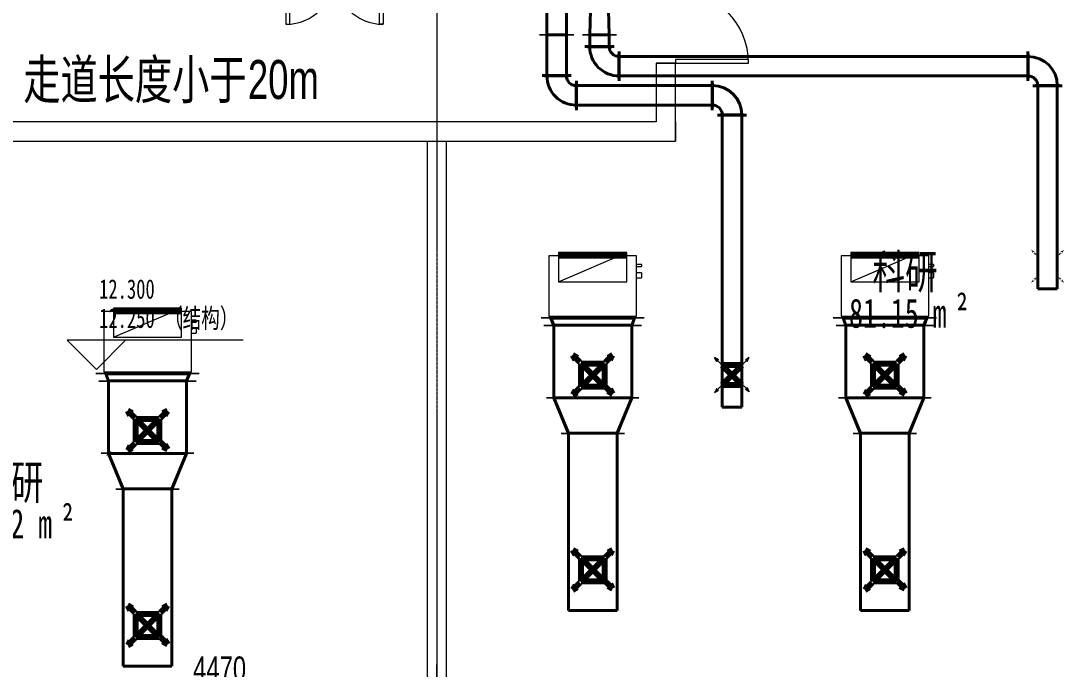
# Model space of a CAD drawing. Header units: millimetres. Extents: x 147592 to 200188, y -27981 to 8299.
# Drawn here: x 169729 to 180440, y -17118 to -10465 of the extents above; entities that cross this region are included whole.
import ezdxf

# ---------------------------------------------------------------- set-up
doc = ezdxf.new("R2010")
doc.units = ezdxf.units.MM
doc.linetypes.add('轴网线', pattern=[22.24, 12.7, -3.18, 3.18, -3.18])
for name, color, linetype, lineweight in [('0-1', 7, 'Continuous', 5), ('A-ANNO-DIMS', 7, 'Continuous', 5), ('A-ANNO-DIMS-100', 7, 'Continuous', 5)]:
    doc.layers.add(name, color=color, linetype=linetype, lineweight=lineweight)
for name, color, linetype, lineweight, true_color in [('0-2', 7, 'Continuous', 5, 0x515151), ('A-AREA-IDEN-1', 7, 'Continuous', 5, 0x515151), ('A-DETL-GENF-6', 3, 'Continuous', 80, 0x00ff00), ('A-DETL-GENF-7', 3, 'Continuous', 5, 0x00ff00), ('A-DETL-GENF-8', 6, 'Continuous', 80, 0xff00ff), ('A-DETL-WIDE-1', 4, 'Continuous', 80, 0x00ffff), ('A-DETL-WIDE-3', 3, 'Continuous', 80, 0x00ff00), ('A-DETL-WIDE-5', 150, 'Continuous', 80, 0x007fff), ('A-DOOR-1', 7, 'Continuous', 5, 0x515151), ('A-DOOR-2', 7, 'Continuous', 5, 0x5151be), ('A-WALL-1', 7, 'Continuous', 5, 0x515151), ('G-ANNO-DIMS-1', 7, 'Continuous', 5, 0x515151), ('G-ANNO-DIMS-2', 7, 'Continuous', 5, 0x5151ff), ('G-ANNO-TEXT-2', 3, 'Continuous', 5, 0x00ff00), ('M-EQPM-1', 4, 'Continuous', 5, 0x00ffff), ('M-EQPM-2', 4, 'Continuous', 80, 0x00ffff), ('M-HVAC-CDFF-1', 3, 'Continuous', 13, 0x00ff00), ('M-HVAC-CDFF-3', 6, 'Continuous', 13, 0xff00ff), ('M-HVAC-CDFF-6', 150, 'Continuous', 80, 0x007fff), ('M-HVAC-CDFF-7', 3, 'Continuous', 80, 0x00ff00), ('M-HVAC-DUCT-12', 150, 'Continuous', 80, 0x007fff), ('M-HVAC-DUCT-13', 150, 'Continuous', 5, 0x007fff), ('M-HVAC-DUCT-4', 3, 'Continuous', 40, 0x00ff00), ('M-HVAC-DUCT-5', 3, 'Continuous', 5, 0x00ff00), ('M-HVAC-DUCT-7', 6, 'Continuous', 40, 0xff00ff), ('M-HVAC-DUCT-8', 6, 'Continuous', 5, 0xff00ff), ('M-HVAC-DUCT-9', 150, 'Continuous', 40, 0x007fff), ('M-HVAC-DUCT-ANNO-2', 6, 'Continuous', 5, 0xff00ff), ('S-GRID-1', 7, '轴网线', 5, 0x5151ff)]:
    doc.layers.add(name, color=color, linetype=linetype, lineweight=lineweight, true_color=true_color)
doc.styles.add('Arial', font='arial.ttf', dxfattribs={"width": 0.7, "height": 250})
doc.styles.add('TJ_FangSong', font='', dxfattribs={"width": 0.7, "height": 400})
doc.styles.add('仿宋_2', font='', dxfattribs={"width": 0.7, "height": 200})
doc.styles.add('黑体_1', font='', dxfattribs={"width": 0.7, "height": 300})
doc.styles.add('黑体_2', font='', dxfattribs={"width": 0.7, "height": 350})
doc.styles.get('TJ_FangSong').set_extended_font_data('TJ_FangSong')
doc.styles.get('仿宋_2').set_extended_font_data('FangSong')
doc.styles.get('黑体_1').set_extended_font_data('SimHei')
doc.styles.get('黑体_2').set_extended_font_data('SimHei')
doc.dimstyles.new('对角线-1_2_250_近', dxfattribs={"dimscale": 304.8, "dimtxt": 255.06485, "dimasz": 0.393701, "dimexe": 0.787402, "dimexo": 0.328084, "dimgap": 0, "dimtad": 1, "dimdec": 0, "dimzin": 0, "dimdsep": 46, "dimtxsty": 'Arial', "dimblk1": 'OBLIQUE', "dimblk2": 'OBLIQUE', "dimsah": 1, "dimcen": 0.09, "dimazin": 0, "dimtfac": 1, "dimtdec": 4, "dimtix": 1, "dimtmove": 0, "dimatfit": 3, "dimfxl": 1, "dimtvp": 1, "dimtolj": 1, "dimtzin": 0, "dimarcsym": 2})

# ---------------------------------------------------------------- blocks, each defined once
blk = doc.blocks.new('TJ双扇平开门 - FMA1023-2632723-10-004 四层空调通风平面图')
at = {"layer": 'A-DOOR-1'}
for p, q in [((-500, 100), (-500, 600)), ((-500, 600), (-460, 600)), ((-460, 600), (-460, 100)), ((500, 600), (460, 600)), ((460, 600), (460, 100)), ((500, 100), (500, 600)), ((-460, 100), (-500, 100)), ((460, 100), (500, 100))]:
    blk.add_line(p, q, dxfattribs=at)
at = {"layer": 'A-DOOR-2'}
for centre, start, end in [((-500, 100), 0, 90), ((500, 100), 90, 180)]:
    blk.add_arc(centre, 500, start, end, dxfattribs=at)
blk = doc.blocks.new('TJ双扇平开门 - M1523-1543865-10-004 四层空调通风平面图')
at = {"layer": 'A-DOOR-1'}
for p, q in [((-750, 100), (-750, 850)), ((-750, 850), (-710, 850)), ((-710, 850), (-710, 100)), ((750, 850), (710, 850)), ((710, 850), (710, 100)), ((750, 100), (750, 850)), ((-710, 100), (-750, 100)), ((710, 100), (750, 100))]:
    blk.add_line(p, q, dxfattribs=at)
at = {"layer": 'A-DOOR-2'}
for centre, start, end in [((-750, 100), 0, 90), ((750, 100), 90, 180)]:
    blk.add_arc(centre, 750, start, end, dxfattribs=at)
blk = doc.blocks.new('高程点 - 相对高程点-103621-10-004 四层空调通风平面图')
at = {"layer": 'G-ANNO-DIMS-2'}
for p, q in [((15.06, 2.99), (-2.99, 2.99)), ((0, 0), (-2.99, 2.99)), ((0, 0), (2.99, 2.99))]:
    blk.add_line(p, q, dxfattribs=at)
blk = doc.blocks.new('YXQH_AR_B9-20_rvt-1-10-004 四层空调通风平面图')
at = {"layer": 'A-WALL-1'}
for p, q in [((176450, -10900), (176250, -10900)), ((176250, -10900), (176250, -11500)), ((176250, -10900), (176450, -10900)), ((176250, -10900), (176250, -11500)), ((176450, -11500), (176450, -10900)), ((176450, -11500), (176450, -10900)), ((176250, -11500), (168150, -11500)), ((176250, -11500), (168150, -11500)), ((176450, -11700), (176450, -11500)), ((176450, -11500), (176450, -11700)), ((168150, -11700), (173900, -11700)), ((168150, -11700), (173900, -11700)), ((173900, -11700), (174100, -11700)), ((173900, -11700), (173900, -17500)), ((174100, -11700), (176450, -11700)), ((174100, -11700), (176450, -11700)), ((174100, -17500), (174100, -11700))]:
    blk.add_line(p, q, dxfattribs=at)
at = {"layer": 'S-GRID-1'}
blk.add_line((174000, 7499.5), (174000, -27181.2), dxfattribs=at)
at = {"layer": '0-2'}
for name, p, rotation in [('TJ双扇平开门 - M1523-1543865-10-004 四层空调通风平面图', (176350, -10150), 270), ('TJ双扇平开门 - FMA1023-2632723-10-004 四层空调通风平面图', (172950, -9900), 180)]:
    blk.add_blockref(name, p, dxfattribs=dict(at, rotation=rotation))
at = {"layer": '0-2', "xscale": 99.99999999999993, "yscale": 99.99999999999993, "zscale": 99.99999999999993}
blk.add_blockref('高程点 - 相对高程点-103621-10-004 四层空调通风平面图', (170504.8, -14041.7), dxfattribs=at)
at = {"layer": 'A-AREA-IDEN-1', "attachment_point": 1}
for s, insert, char_height, width, style in [('科研', (178472.4, -12863), 350, 875.443, '黑体_2'), ('\\f黑体|b0|i0|c134|p49|;\\W.7;²', (179333.5, -13314.7), 300, 123.46, '黑体_1'), ('81.15 m', (178231.6, -13314.7), 300, 1335.611, '黑体_1'), ('科研', (169290.9, -15023.3), 350, 875.443, '黑体_2'), ('\\f黑体|b0|i0|c134|p49|;\\W.7;²', (170152.1, -15475.1), 300, 123.46, '黑体_1'), ('60.92 m', (169050.1, -15475.1), 300, 1335.611, '黑体_1')]:
    blk.add_mtext(s, dxfattribs=dict(at, insert=insert, char_height=char_height, width=width, style=style))
at = {"layer": 'G-ANNO-DIMS-1', "insert": (170532.3, -13116.6), "char_height": 200, "width": 1853.983, "attachment_point": 1, "line_spacing_factor": 0.898273, "style": '仿宋_2'}
blk.add_mtext('12.300\\P12.250 （结构）', dxfattribs=at)
blk = doc.blocks.new('弯头_矩形弯头_弧形_法兰 - 1_0 W-V86-10-004 四层空调通风平面图')
at = {"layer": 'M-HVAC-DUCT-4'}
for p, q in [((-203, 125), (-203, 150)), ((-203, 150), (-203, -150)), ((-203, -125), (-203, 125)), ((-203, 125), (-200, 125)), ((-200, 125), (-200, -125)), ((-150, 203), (-125, 203)), ((150, 203), (-150, 203)), ((-125, 203), (125, 203)), ((-125, 200), (-125, 203)), ((125, 200), (-125, 200)), ((125, 203), (125, 200)), ((125, 203), (150, 203)), ((-203, -150), (-203, -125)), ((-200, -125), (-203, -125))]:
    blk.add_line(p, q, dxfattribs=at)
for radius in [100, 300]:
    blk.add_arc((-200, 200), radius, 270, 0, dxfattribs=at)
blk = doc.blocks.new('弯头_矩形弯头_弧形_法兰 - 1_0 W-V89-10-004 四层空调通风平面图')
at = {"layer": 'M-HVAC-DUCT-7'}
for p, q in [((-203, 125), (-203, 150)), ((-203, 150), (-203, -150)), ((-203, -125), (-203, 125)), ((-203, 125), (-200, 125)), ((-200, 125), (-200, -125)), ((-150, 203), (-125, 203)), ((150, 203), (-150, 203)), ((-125, 203), (125, 203)), ((-125, 200), (-125, 203)), ((125, 200), (-125, 200)), ((125, 203), (125, 200)), ((125, 203), (150, 203)), ((-203, -150), (-203, -125)), ((-200, -125), (-203, -125))]:
    blk.add_line(p, q, dxfattribs=at)
for radius in [100, 300]:
    blk.add_arc((-200, 200), radius, 270, 0, dxfattribs=at)
blk = doc.blocks.new('过渡件_天圆地方_长度 - 45 度-V90-10-004 四层空调通风平面图')
at = {"layer": 'M-HVAC-DUCT-4'}
for p, q in [((380, 100), (0, 100)), ((0, -100), (0, 100)), ((289, 100), (380, 100)), ((380, 95), (380, 93)), ((380, 83), (380, 77)), ((380, 64), (380, 55)), ((380, 37), (380, 29)), ((0, -100), (380, -100)), ((380, -100), (289, -100)), ((380, -28), (380, -37)), ((380, -55), (380, -64)), ((380, -77), (380, -83)), ((380, -93), (380, -95))]:
    blk.add_line(p, q, dxfattribs=at)
at = {"layer": 'M-HVAC-DUCT-5'}
for p, q in [((0, 100), (0, 175)), ((0, 175), (0, -175)), ((380, 175), (380, -100)), ((380, 100), (380, 175)), ((0, -175), (0, -100))]:
    blk.add_line(p, q, dxfattribs=at)
blk = doc.blocks.new('过渡件_天圆地方_长度 - 45 度-V91-10-004 四层空调通风平面图')
at = {"layer": 'M-HVAC-DUCT-7'}
for p, q in [((380, 90), (0, 100)), ((0, -100), (0, 100)), ((293, 92), (380, 90)), ((380, 86), (380, 83)), ((380, 75), (380, 69)), ((380, 57), (380, 50)), ((380, 34), (380, 26)), ((0, -100), (380, -90)), ((380, -90), (293, -92)), ((380, -26), (380, -34)), ((380, -50), (380, -57)), ((380, -69), (380, -75)), ((380, -83), (380, -86))]:
    blk.add_line(p, q, dxfattribs=at)
at = {"layer": 'M-HVAC-DUCT-8'}
for p, q in [((0, 100), (0, 175)), ((0, 175), (0, -175)), ((380, 165), (380, -163)), ((380, 90), (380, 165)), ((0, -175), (0, -100)), ((380, -163), (380, -91))]:
    blk.add_line(p, q, dxfattribs=at)
blk = doc.blocks.new('AH_单层格栅风口_叶片水平 - 标准-V92-10-004 四层空调通风平面图')
at = {"layer": 'A-DETL-GENF-8'}
for points in [[(-170, 170), (-148, 132), (-148, 148), (-132, 148)], [(-148, 132), (-110, 110), (-132, 148), (-132, 132)], [(110, 110), (148, 132), (132, 132), (132, 148)], [(132, 148), (148, 148), (148, 132), (170, 170)], [(-170, -170), (-132, -148), (-148, -148), (-148, -132)], [(-148, -132), (-132, -132), (-132, -148), (-110, -110)], [(110, -110), (132, -148), (132, -132), (148, -132)], [(132, -148), (170, -170), (148, -132), (148, -148)]]:
    blk.add_hatch(color=256, dxfattribs=at).paths.add_polyline_path(points, flags=0)
blk = doc.blocks.new('M_多联机 - 室内机 - 静音型 - 天花板内藏风管式下回风 - 5_0 kW-V96-10-004 四层空调通风平面图')
at = {"layer": 'A-DETL-WIDE-1'}
blk.add_line((350, 310), (-350, 310), dxfattribs=at)
at = {"layer": 'M-EQPM-1'}
for p, q in [((-350, 310), (-450, 310)), ((-450, 310), (-450, -310)), ((450, 310), (350, 310)), ((450, -210), (450, 310)), ((500, 220), (450, 220)), ((500, 220), (500, 200)), ((450, 200), (500, 200)), ((500, 135), (450, 135)), ((500, 135), (500, 85)), ((450, 85), (500, 85)), ((450, -310), (450, -210)), ((-450, -310), (449, -310)), ((-430, -310), (-430, -330)), ((430, -330), (430, -310)), ((449, -310), (450, -310)), ((430, -330), (-430, -330))]:
    blk.add_line(p, q, dxfattribs=at)
blk = doc.blocks.new('C4_方形散流器 - 240x240-876803-10-004 四层空调通风平面图')
at = {"layer": 'A-DETL-WIDE-5'}
for p, q in [((-158, 178), (-204, 204)), ((-204, 204), (-178, 158)), ((-132, 132), (-204, 204)), ((-158, 178), (-204, 204)), ((-204, 204), (-178, 158)), ((-178, 178), (-158, 178)), ((-178, 158), (-178, 178)), ((-178, 158), (-178, 178)), ((-178, 178), (-158, 178)), ((120, 120), (-120, -120)), ((-120, 120), (120, -120)), ((-120, -120), (-120, 120)), ((-120, 120), (120, 120)), ((120, 132), (192, 204)), ((120, 120), (120, -120)), ((146, 178), (192, 204)), ((192, 204), (146, 178)), ((166, 178), (146, 178)), ((146, 178), (166, 178)), ((192, 204), (166, 158)), ((166, 158), (192, 204)), ((166, 158), (166, 178)), ((166, 178), (166, 158)), ((-132, -132), (-204, -204)), ((-204, -204), (-178, -158)), ((-178, -158), (-204, -204)), ((-158, -178), (-204, -204)), ((-204, -204), (-158, -178)), ((-178, -158), (-178, -178)), ((-178, -178), (-178, -158)), ((-178, -178), (-158, -178)), ((-158, -178), (-178, -178)), ((120, -120), (-120, -120)), ((132, -132), (204, -204)), ((178, -178), (158, -178)), ((158, -178), (204, -204)), ((178, -178), (158, -178)), ((158, -178), (204, -204)), ((178, -158), (178, -178)), ((204, -204), (178, -158)), ((178, -158), (178, -178)), ((204, -204), (178, -158))]:
    blk.add_line(p, q, dxfattribs=at)
blk = doc.blocks.new('过渡件_矩形变径管_角度_法兰 - 45 度-V97-10-004 四层空调通风平面图')
at = {"layer": 'A-DETL-WIDE-5'}
for p, q in [((0, 430), (3, 429)), ((3, -429), (0, -430))]:
    blk.add_line(p, q, dxfattribs=at)
at = {"layer": 'M-HVAC-DUCT-13'}
for p, q in [((0, 430), (0, 530)), ((0, 530), (0, -530)), ((78, 500), (78, 400)), ((78, -500), (78, 500)), ((78, -400), (78, -500)), ((0, -530), (0, -430))]:
    blk.add_line(p, q, dxfattribs=at)
at = {"layer": 'M-HVAC-DUCT-9'}
for p, q in [((3, 430), (75, 400)), ((3, -430), (3, 430)), ((39, 415), (78, 400)), ((75, 400), (75, -400)), ((75, -400), (3, -430)), ((78, -400), (39, -415))]:
    blk.add_line(p, q, dxfattribs=at)
blk = doc.blocks.new('过渡件_矩形变径管_角度_法兰 - 45 度-V98-10-004 四层空调通风平面图')
at = {"layer": 'A-DETL-WIDE-5'}
for p, q in [((365, 399), (368, 400)), ((368, -400), (365, -399))]:
    blk.add_line(p, q, dxfattribs=at)
at = {"layer": 'M-HVAC-DUCT-13'}
for p, q in [((368, 475), (368, 400)), ((368, -475), (368, 475)), ((0, 250), (0, 325)), ((0, 325), (0, -325)), ((0, -325), (0, -250)), ((368, -400), (368, -475))]:
    blk.add_line(p, q, dxfattribs=at)
at = {"layer": 'M-HVAC-DUCT-9'}
for p, q in [((0, 250), (184, 325)), ((3, 250), (365, 400)), ((365, 400), (365, -400)), ((3, -250), (3, 250)), ((184, -325), (0, -250)), ((365, -400), (3, -250))]:
    blk.add_line(p, q, dxfattribs=at)
blk = doc.blocks.new('C4_方形散流器 - 210x210-V93-10-004 四层空调通风平面图')
at = {"layer": 'A-DETL-GENF-6'}
for points in [[(-139, 155), (-179, 178), (-155, 139), (-155, 155)], [(168, 178), (128, 155), (145, 155), (145, 139)], [(-139, -155), (-155, -155), (-155, -139), (-179, -179)], [(178, -179), (155, -139), (155, -155), (139, -155)]]:
    blk.add_hatch(color=256, dxfattribs=at).paths.add_polyline_path(points, flags=0)
at = {"layer": 'A-DETL-GENF-7'}
for p, q in [((-139, 155), (-179, 178)), ((-179, 178), (-155, 139)), ((-115, 115), (-179, 178)), ((-139, 155), (-179, 178)), ((-179, 178), (-155, 139)), ((-155, 155), (-139, 155)), ((-155, 139), (-155, 155)), ((-155, 139), (-155, 155)), ((-155, 155), (-139, 155)), ((105, 115), (168, 178)), ((128, 155), (168, 178)), ((168, 178), (128, 155)), ((145, 155), (128, 155)), ((128, 155), (145, 155)), ((168, 178), (145, 139)), ((145, 139), (168, 178)), ((145, 139), (145, 155)), ((145, 155), (145, 139)), ((-115, -115), (-179, -179)), ((-179, -179), (-155, -139)), ((-155, -139), (-179, -179)), ((-139, -155), (-179, -179)), ((-179, -179), (-139, -155)), ((-155, -139), (-155, -155)), ((-155, -155), (-155, -139)), ((-155, -155), (-139, -155)), ((-139, -155), (-155, -155)), ((115, -115), (178, -179)), ((155, -155), (139, -155)), ((139, -155), (178, -179)), ((155, -155), (139, -155)), ((139, -155), (178, -179)), ((155, -139), (155, -155)), ((178, -179), (155, -139)), ((155, -139), (155, -155)), ((178, -179), (155, -139))]:
    blk.add_line(p, q, dxfattribs=at)
at = {"layer": 'A-DETL-WIDE-3'}
for p, q in [((-105, -100), (-105, 100)), ((100, 100), (-100, -100)), ((-100, 100), (100, -100)), ((105, 100), (105, -100))]:
    blk.add_line(p, q, dxfattribs=at)
at = {"layer": 'M-HVAC-CDFF-1'}
for p, q in [((-105, 105), (-100, 100)), ((-105, 100), (-105, 105)), ((-105, 105), (105, 105)), ((105, 105), (100, 100)), ((105, 105), (105, 100)), ((-100, -100), (-105, -105)), ((-105, -105), (-105, -100)), ((105, -105), (-105, -105)), ((100, -100), (105, -105)), ((105, -100), (105, -105))]:
    blk.add_line(p, q, dxfattribs=at)
blk = doc.blocks.new('DIMBLOCK21-10-004 四层空调通风平面图')
at = {"layer": 'A-ANNO-DIMS-100'}
for p, q in [((169530, -17105), (169530, -17552)), ((169530, -17312), (169530, -17105)), ((174000, -17327), (174000, -17072)), ((169530, -17312), (174000, -17312)), ((174000, -17312), (174000, -17327))]:
    blk.add_line(p, q, dxfattribs=at)
at = {"layer": 'A-ANNO-DIMS-100', "lineweight": 25}
for p, q in [((169530, -17312), (169470, -17372)), ((169530, -17312), (169590, -17252)), ((174000, -17312), (173940, -17372)), ((174000, -17312), (174060, -17252))]:
    blk.add_line(p, q, dxfattribs=at)
at = {"layer": 'A-ANNO-DIMS-100', "color": 0, "insert": (171498, -16988), "char_height": 250, "width": 640.41, "attachment_point": 1, "line_spacing_factor": 0.941778, "style": 'Arial'}
blk.add_mtext('4470', dxfattribs=at)
blk = doc.blocks.new('_Oblique')
at = {"color": 0, "linetype": 'ByBlock', "lineweight": -2}
blk.add_line((-0.5, -0.5), (0.5, 0.5), dxfattribs=at)

msp = doc.modelspace()

# ---------------------------------------------------------------- linework, layer by layer
at = {"layer": 'M-HVAC-DUCT-4'}
for p, q in [((175129.6, -10609.6), (175329.6, -10609.6)), ((175129.6, -11026.6), (175129.6, -10609.6)), ((175329.6, -11026.6), (175329.6, -10609.6)), ((176826.6, -11129.6), (175432.6, -11129.6)), ((176826.6, -11329.6), (175432.6, -11329.6)), ((176929.6, -14429.6), (176929.6, -11432.6)), ((177129.6, -14429.6), (177129.6, -11432.6)), ((177129.6, -14429.6), (176929.6, -14429.6))]:
    msp.add_line(p, q, dxfattribs=at)
at = {"layer": 'M-HVAC-DUCT-7'}
for p, q in [((175569.6, -10609.6), (175769.6, -10609.6)), ((175569.6, -10726.6), (175569.6, -10609.6)), ((175769.6, -10726.6), (175769.6, -10609.6)), ((180066.6, -10829.6), (175872.6, -10829.6)), ((180066.6, -11029.6), (175872.6, -11029.6)), ((180169.6, -13214.7), (180169.6, -11132.6)), ((180369.6, -13214.7), (180369.6, -11132.6)), ((180369.6, -13214.7), (180169.6, -13214.7))]:
    msp.add_line(p, q, dxfattribs=at)
at = {"layer": 'M-HVAC-DUCT-9'}
for p, q in [((175199.9, -13588.7), (175999.9, -13588.7)), ((175199.9, -14334.8), (175199.9, -13588.7)), ((175999.9, -14334.8), (175999.9, -13588.7)), ((178199.9, -13588.7), (178999.9, -13588.7)), ((178199.9, -14334.8), (178199.9, -13588.7)), ((178999.9, -14334.8), (178999.9, -13588.7)), ((170630.2, -14158.3), (171430.2, -14158.3)), ((170630.2, -14904.4), (170630.2, -14158.3)), ((171430.2, -14904.4), (171430.2, -14158.3)), ((175999.9, -14334.8), (175199.9, -14334.8)), ((178999.9, -14334.8), (178199.9, -14334.8)), ((175349.9, -14696.9), (175849.9, -14696.9)), ((175349.9, -16516.3), (175349.9, -14696.9)), ((175849.9, -16516.3), (175849.9, -14696.9)), ((178349.9, -14696.9), (178849.9, -14696.9)), ((178349.9, -16516.3), (178349.9, -14696.9)), ((178849.9, -16516.3), (178849.9, -14696.9)), ((171430.2, -14904.4), (170630.2, -14904.4)), ((170780.2, -15266.5), (171280.2, -15266.5)), ((170780.2, -17085.9), (170780.2, -15266.5)), ((171280.2, -17085.9), (171280.2, -15266.5)), ((175849.9, -16516.3), (175349.9, -16516.3)), ((178849.9, -16516.3), (178349.9, -16516.3)), ((171280.2, -17085.9), (170780.2, -17085.9))]:
    msp.add_line(p, q, dxfattribs=at)
at = {"layer": 'M-HVAC-DUCT-ANNO-2'}
for p, q in [((175249.9, -13142.5), (175949.9, -12842.5)), ((175249.9, -12842.5), (175249.9, -13142.5)), ((175949.9, -12842.5), (175249.9, -12842.5)), ((175949.9, -13142.5), (175949.9, -12842.5)), ((178249.9, -13142.5), (178949.9, -12842.5)), ((178249.9, -12842.5), (178249.9, -13142.5)), ((178949.9, -12842.5), (178249.9, -12842.5)), ((178949.9, -13142.5), (178949.9, -12842.5)), ((175249.9, -13142.5), (175949.9, -13142.5)), ((178249.9, -13142.5), (178949.9, -13142.5)), ((170680.2, -13712.1), (171380.2, -13412.1)), ((170680.2, -13412.1), (170680.2, -13712.1)), ((171380.2, -13412.1), (170680.2, -13412.1)), ((171380.2, -13712.1), (171380.2, -13412.1)), ((170680.2, -13712.1), (171380.2, -13712.1))]:
    msp.add_line(p, q, dxfattribs=at)

# ---------------------------------------------------------------- block references
at = {"layer": '0-1'}
msp.add_blockref('YXQH_AR_B9-20_rvt-1-10-004 四层空调通风平面图', (0, 0), dxfattribs=at)
at = {"layer": 'M-EQPM-2'}
for p in [(175599.9, -13186.3), (178599.9, -13186.3), (171030.2, -13755.9)]:
    msp.add_blockref('M_多联机 - 室内机 - 静音型 - 天花板内藏风管式下回风 - 5_0 kW-V96-10-004 四层空调通风平面图', p, dxfattribs=at)
at = {"layer": 'M-HVAC-CDFF-3', "rotation": 90}
msp.add_blockref('AH_单层格栅风口_叶片水平 - 标准-V92-10-004 四层空调通风平面图', (180269.6, -12983.3), dxfattribs=at)
at = {"layer": 'M-HVAC-CDFF-6'}
for p, rotation in [((175599.9, -14100.1), 270.0000000000001), ((178599.9, -14100.1), 270.0000000000001), ((171030.2, -14669.7), 270.0000000000006), ((175599.9, -16100.1), 270.0000000000001), ((178599.9, -16100.1), 270.0000000000001), ((171030.2, -16669.7), 270.0000000000006)]:
    msp.add_blockref('C4_方形散流器 - 240x240-876803-10-004 四层空调通风平面图', p, dxfattribs=dict(at, rotation=rotation))
at = {"layer": 'M-HVAC-CDFF-7', "rotation": 270}
msp.add_blockref('C4_方形散流器 - 210x210-V93-10-004 四层空调通风平面图', (177029.6, -14100.1), dxfattribs=at)
at = {"layer": 'M-HVAC-DUCT-12'}
for name, p, rotation in [('过渡件_矩形变径管_角度_法兰 - 45 度-V97-10-004 四层空调通风平面图', (175599.9, -13513.3), 269.9999999999998), ('过渡件_矩形变径管_角度_法兰 - 45 度-V97-10-004 四层空调通风平面图', (178599.9, -13513.3), 269.9999999999998), ('过渡件_矩形变径管_角度_法兰 - 45 度-V97-10-004 四层空调通风平面图', (171030.2, -14082.9), 270.0000000000003), ('过渡件_矩形变径管_角度_法兰 - 45 度-V98-10-004 四层空调通风平面图', (175599.9, -14699.9), 89.99999999999984), ('过渡件_矩形变径管_角度_法兰 - 45 度-V98-10-004 四层空调通风平面图', (178599.9, -14699.9), 89.99999999999982), ('过渡件_矩形变径管_角度_法兰 - 45 度-V98-10-004 四层空调通风平面图', (171030.2, -15269.5), 90.00000000000031)]:
    msp.add_blockref(name, p, dxfattribs=dict(at, rotation=rotation))
at = {"layer": 'M-HVAC-DUCT-4'}
for name, p, rotation in [('过渡件_天圆地方_长度 - 45 度-V90-10-004 四层空调通风平面图', (175229.6, -10609.6), 90), ('弯头_矩形弯头_弧形_法兰 - 1_0 W-V86-10-004 四层空调通风平面图', (175229.6, -11229.6), 270), ('弯头_矩形弯头_弧形_法兰 - 1_0 W-V86-10-004 四层空调通风平面图', (177029.6, -11229.6), 90)]:
    msp.add_blockref(name, p, dxfattribs=dict(at, rotation=rotation))
at = {"layer": 'M-HVAC-DUCT-7'}
for name, p, rotation in [('过渡件_天圆地方_长度 - 45 度-V91-10-004 四层空调通风平面图', (175669.6, -10609.6), 90), ('弯头_矩形弯头_弧形_法兰 - 1_0 W-V89-10-004 四层空调通风平面图', (175669.6, -10929.6), 270), ('弯头_矩形弯头_弧形_法兰 - 1_0 W-V89-10-004 四层空调通风平面图', (180269.6, -10929.6), 90)]:
    msp.add_blockref(name, p, dxfattribs=dict(at, rotation=rotation))

# ---------------------------------------------------------------- texts
at = {"layer": 'G-ANNO-TEXT-2', "char_height": 400, "attachment_point": 1, "style": 'TJ_FangSong'}
for s, insert, width in [('走道长度小于', (169754.5, -10866.5), 2794.683), ('20m', (172060.3, -10866.5), 746.371)]:
    msp.add_mtext(s, dxfattribs=dict(at, insert=insert, width=width))

# ---------------------------------------------------------------- dimensions: what is measured, and where the dimension line sits
at = {"layer": 'A-ANNO-DIMS'}
dim = msp.add_linear_dim(base=(174000, -17312.1), p1=(169530.4, -17004.7), p2=(174000, -17227.3), dimstyle='对角线-1_2_250_近', override={"dimpost": '<>', "dimfxl": 4475.107195}, dxfattribs=at)
dim.commit()
dim.dimension.update_dxf_attribs({"geometry": 'DIMBLOCK21-10-004 四层空调通风平面图', "text_midpoint": (171765.2, -17184.5)})

doc.saveas('drawing.dxf')
